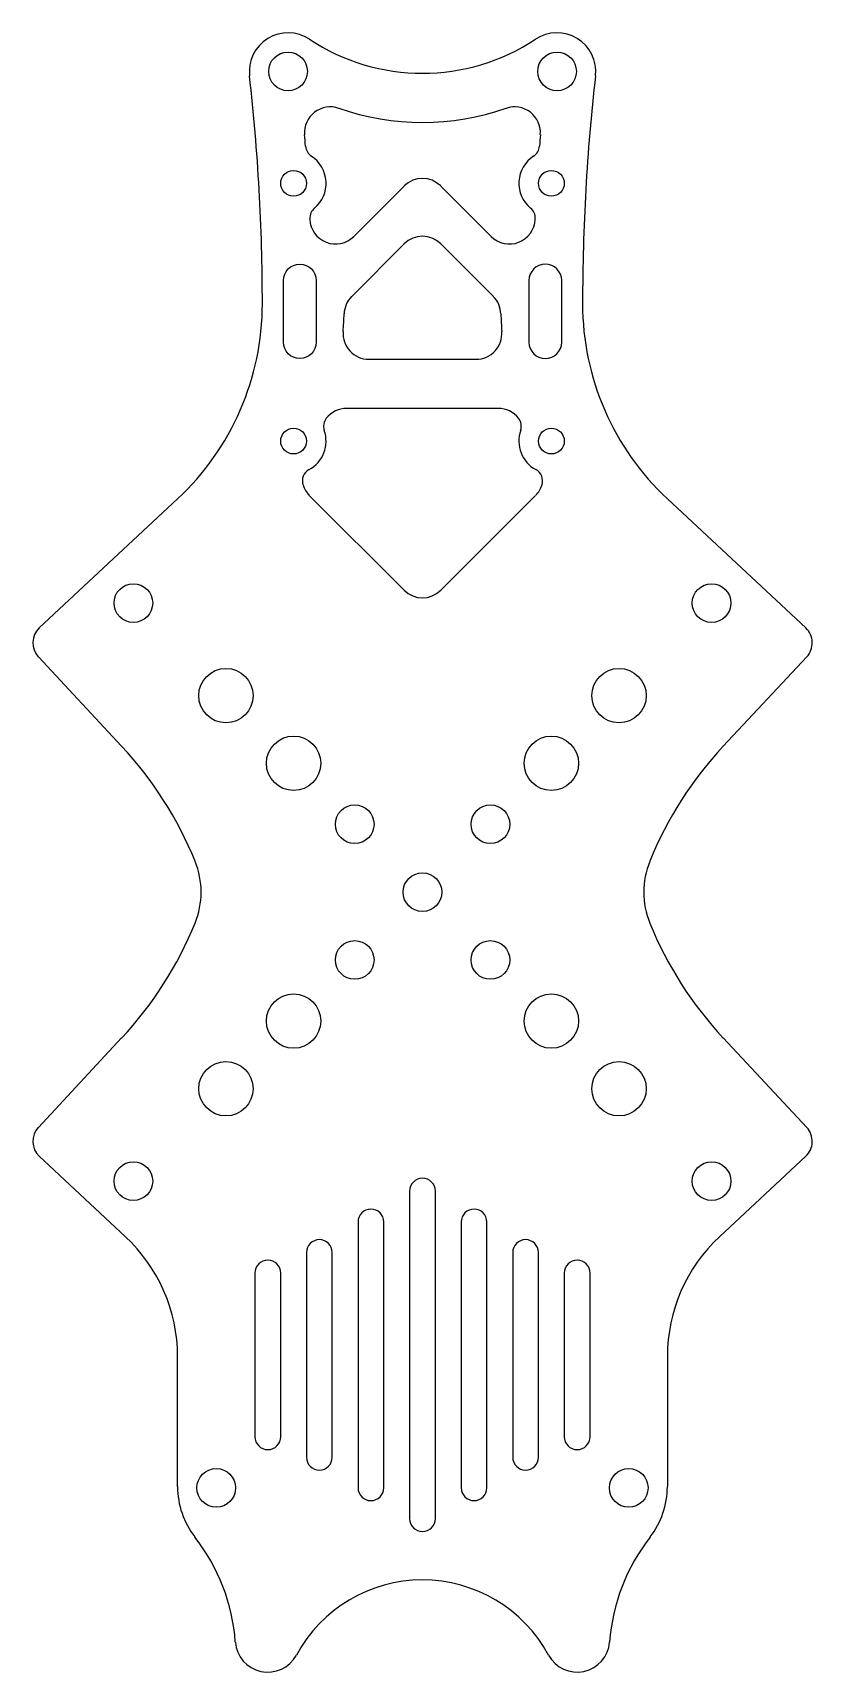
# Model space of a CAD drawing. Header units: millimetres. Extents: x -30 to 30, y -60 to 67.
import ezdxf

# ---------------------------------------------------------------- set-up
doc = ezdxf.new("R2010")
doc.units = ezdxf.units.MM
doc.layers.get('0').update_dxf_attribs({"linetype": 'CONTINUOUS'})

msp = doc.modelspace()

# ---------------------------------------------------------------- linework, layer by layer
for p, q in [((-5.41, 50.95), (-1.49, 54.86)), ((1.34, 54.86), (5.25, 50.95)), ((-8.82, 52.32), (-8.82, 52.31)), ((-8.82, 52.32), (-8.82, 52.32)), ((-8.82, 52.31), (-8.82, 52.3)), ((-8.82, 52.31), (-8.82, 52.31)), ((-8.82, 52.3), (-8.82, 52.29)), ((-8.82, 52.3), (-8.82, 52.3)), ((-8.82, 52.29), (-8.82, 52.28)), ((-8.82, 52.28), (-8.82, 52.28)), ((8.66, 52.31), (8.66, 52.32)), ((8.66, 52.32), (8.66, 52.32)), ((8.66, 52.31), (8.66, 52.31)), ((8.66, 52.3), (8.66, 52.31)), ((8.66, 52.29), (8.66, 52.3)), ((8.66, 52.3), (8.66, 52.3)), ((8.66, 52.28), (8.66, 52.29)), ((8.66, 52.28), (8.66, 52.28)), ((-1.49, 50.37), (-5.57, 46.29)), ((5.42, 46.29), (1.34, 50.37)), ((-4.24, 41.42), (4.08, 41.42)), ((5.8, 37.61), (-5.96, 37.61)), ((-29.81, 20.57), (-19.08, 30.58)), ((-8.86, 30.86), (-1.49, 23.5)), ((1.34, 23.5), (8.7, 30.86)), ((18.92, 30.58), (29.65, 20.57)), ((-23.42, 11.39), (-29.88, 18.33)), ((29.73, 18.33), (23.26, 11.39)), ((-29.88, -18.18), (-23.42, -11.24)), ((23.26, -11.24), (29.73, -18.18)), ((-23.12, -26.66), (-29.81, -20.42)), ((29.65, -20.42), (22.96, -26.66)), ((-1.08, -23.13), (-1.08, -48.53)), ((0.92, -48.53), (0.92, -23.13)), ((-5.08, -25.52), (-5.08, -46.14)), ((-3.08, -46.14), (-3.08, -25.52)), ((2.92, -25.52), (2.92, -46.14)), ((4.92, -46.14), (4.92, -25.52)), ((-9.08, -27.89), (-9.08, -43.77)), ((-7.08, -43.77), (-7.08, -27.89)), ((6.92, -27.89), (6.92, -43.77)), ((8.92, -43.77), (8.92, -27.89)), ((-13.08, -29.48), (-13.08, -42.18)), ((-11.08, -42.18), (-11.08, -29.48)), ((10.92, -29.48), (10.92, -42.18)), ((12.92, -42.18), (12.92, -29.48)), ((-19.08, -46.05), (-19.08, -35.95)), ((18.92, -35.95), (18.92, -46.05))]:
    msp.add_line(p, q)
for points in [[(-10.87, 47.53, -1), (-8.33, 47.53), (-8.33, 42.75, -1), (-10.87, 42.75)], [(10.72, 42.75), (10.72, 47.53, 1), (8.18, 47.53), (8.18, 42.75, 1)]]:
    msp.add_lwpolyline(points, format="xyb", close=True)
for centre, radius in [((-10.51, 63.75), 1.5), ((10.36, 63.75), 1.5), ((-10.08, 55.07), 1), ((9.92, 55.07), 1), ((-10.08, 35.07), 1), ((9.92, 35.07), 1), ((-22.51, 22.5), 1.5), ((22.35, 22.5), 1.5), ((-15.33, 15.32), 2.11), ((15.17, 15.32), 2.11), ((-10.08, 10.07), 2.11), ((9.92, 10.07), 2.11), ((-5.34, 5.34), 1.5), ((5.19, 5.34), 1.5), ((-0.08, 0.07), 1.5), ((-5.34, -5.19), 1.5), ((5.19, -5.19), 1.5), ((-10.08, -9.93), 2.11), ((9.92, -9.93), 2.11), ((-15.33, -15.18), 2.11), ((15.17, -15.18), 2.11), ((-22.51, -22.35), 1.5), ((22.35, -22.35), 1.5), ((-16.08, -46.15), 1.5), ((15.92, -46.15), 1.5)]:
    msp.add_circle(centre, radius)
for centre, radius, start, end in [((-10.51, 63.75), 3, 56.4318, 186.4713), ((-0.08, 79.48), 15.87, 236.4318, 303.5682), ((10.36, 63.75), 3, -6.4713, 123.5682), ((-169.5, 45.72), 157, 0, 6.4713), ((169.34, 45.72), 157, 173.5287, 180), ((-7.23, 59), 2, 70.7475, 184.6814), ((-0.08, 79.48), 19.69, 250.7475, 289.2525), ((7.07, 59), 2, -4.6814, 109.2525), ((-169.5, 45.72), 160.81, 4.3624, 4.6814), ((169.34, 45.72), 160.81, 175.3186, 175.6376), ((-8.15, 58.02), 1, 184.3624, 236.9061), ((8, 58.02), 1, 303.0939, 355.6376), ((-10.08, 55.07), 2.52, -50.1888, 56.9061), ((9.92, 55.07), 2.52, 123.0939, 230.1888), ((-0.08, 53.45), 2, 45, 135), ((-7.82, 52.37), 1, 129.8112, 182.3549), ((-6.82, 52.36), 2, 182.3384, 315), ((6.66, 52.36), 2, 225, 357.6616), ((7.67, 52.37), 1, -2.3549, 50.1888), ((-0.08, 48.96), 2, 45, 135), ((-4.16, 44.88), 2, 135, 178.3419), ((4, 44.88), 2, 1.6581, 45), ((-33.2, 45.72), 20.7, -47, 0), ((-33.2, 45.72), 27.05, 355.4703, 358.3419), ((33.04, 45.72), 27.05, 181.6581, 184.5297), ((33.04, 45.72), 20.7, 180, 227), ((-4.24, 43.42), 2, 175.4703, 270), ((4.08, 43.42), 2, -90, 4.5297), ((-5.96, 35.61), 2, 90, 142.126), ((5.8, 35.61), 2, 37.874, 90), ((-10.08, 35.07), 2.52, -61.4803, 19.114), ((-6.75, 36.23), 1, 142.126, 199.114), ((6.59, 36.23), 1, -19.114, 37.874), ((9.92, 35.07), 2.52, 160.886, 241.4803), ((-8.4, 31.98), 1, 118.5197, 197.4455), ((8.24, 31.98), 1, -17.4455, 61.4803), ((-7.44, 32.28), 2, 197.4455, 225), ((7.29, 32.28), 2, 315, 342.5545), ((-0.08, 24.91), 2, 225, 315), ((-28.72, 19.41), 1.59, 133, 223), ((28.57, 19.41), 1.59, -43, 47), ((-44.81, -8.55), 29.25, 22.1391, 43), ((44.65, -8.55), 29.25, 137, 157.8609), ((-23.6, 0.07), 6.35, -22.1391, 22.1391), ((23.44, 0.07), 6.35, 157.8609, 202.1391), ((-44.81, 8.7), 29.25, 317, 337.8609), ((44.65, 8.7), 29.25, 202.1391, 223), ((-28.72, -19.26), 1.59, 137, 227), ((28.57, -19.26), 1.59, -47, 43), ((-0.08, -23.13), 1, 0, 180), ((-4.08, -25.52), 1, 0, 180), ((3.92, -25.52), 1, 0, 180), ((-31.78, -35.95), 12.7, 0, 47), ((31.62, -35.95), 12.7, 133, 180), ((-8.08, -27.89), 1, 0, 180), ((7.92, -27.89), 1, 0, 180), ((-12.08, -29.48), 1, 0, 180), ((11.92, -29.48), 1, 0, 180), ((-12.08, -42.18), 1, -180, 0), ((11.92, -42.18), 1, -180, 0), ((-8.08, -43.77), 1, -180, 0), ((7.92, -43.77), 1, -180, 0), ((-12.73, -46.05), 6.35, 180, 217.9734), ((-4.08, -46.14), 1, -180, 0), ((3.92, -46.14), 1, -180, 0), ((12.57, -46.05), 6.35, -37.9734, 0), ((-0.08, -48.53), 1, -180, 0), ((-29.57, -59.2), 15.01, 4.1502, 37.9734), ((29.41, -59.2), 15.01, 142.0266, 175.8498), ((-0.08, -64.4), 11.11, 28.3587, 151.6413), ((-12.08, -57.93), 2.52, 184.1502, 331.6413), ((11.92, -57.93), 2.52, 208.3587, 355.8498)]:
    msp.add_arc(centre, radius, start, end)

doc.saveas('drawing.dxf')
